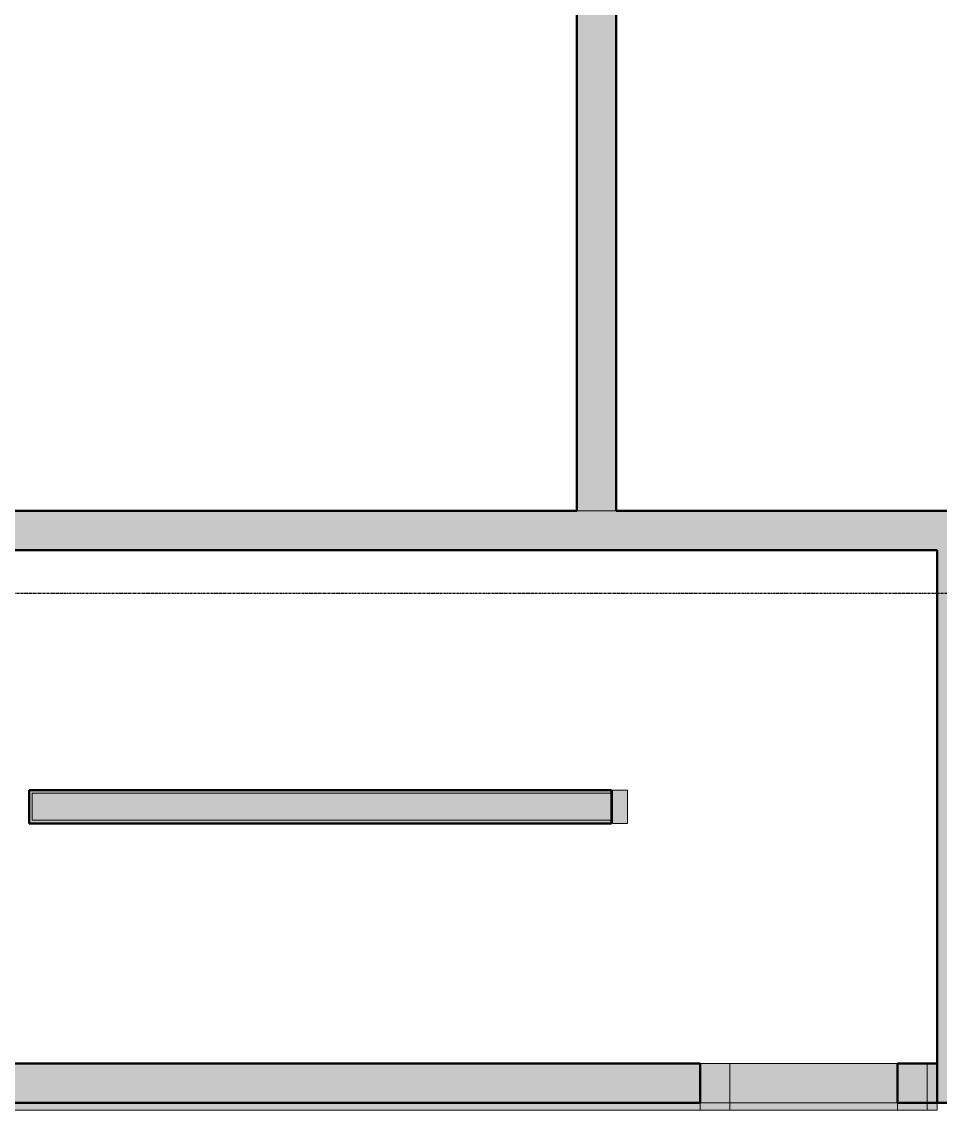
# Model space of a CAD drawing. Header units: inches. Extents: x -4126 to -1814, y 9773 to 12338.
# Drawn here: x -3772.8 to -3586.7, y 11429.5 to 11650.1 of the extents above; entities that cross this region are included whole.
import ezdxf

# ---------------------------------------------------------------- set-up
doc = ezdxf.new("R2010")
doc.units = ezdxf.units.IN
doc.header["$MEASUREMENT"] = 0
doc.linetypes.add('Grid Line 1_2_', pattern=[0.875, 0.5, -0.125, 0.125, -0.125])
for name, color, linetype, lineweight in [('A-WALL', 113, 'Continuous', 13), ('I-WALL', 2, 'Continuous', 13), ('S-GRID', 1, 'Continuous', 9)]:
    doc.layers.add(name, color=color, linetype=linetype, lineweight=lineweight)

# ---------------------------------------------------------------- blocks, each defined once
blk = doc.blocks.new('CTR - 1st Phase -Stairs _ Elevators_rvt-1-FRAMING PLAN - 1ST FLOOR')
at = {"layer": 'I-WALL', "lineweight": 5, "transparency": 33554585}
for color, points in [(10, [(-3653.32, 11487.61), (-3653.32, 11488.24), (-3770.7, 11488.24), (-3770.7, 11493.74), (-3653.32, 11493.74), (-3653.32, 11494.36), (-3771.32, 11494.36), (-3771.32, 11487.61), (-3660.32, 11487.61)]), (10, [(-3770.7, 11488.24), (-3653.32, 11488.24), (-3653.32, 11493.74), (-3770.7, 11493.74)]), (10, [(-3653.32, 11487.61), (-3653.07, 11487.61), (-3653.07, 11494.36), (-3653.32, 11494.36), (-3653.32, 11488.24)]), (10, [(-3652.32, 11487.61), (-3650.07, 11487.61), (-3650.07, 11494.36), (-3653.07, 11494.36), (-3653.07, 11487.61)]), (8, [(-3643.32, 11430.99), (-3643.32, 11438.99), (-3823.2, 11438.99), (-3823.2, 11430.99), (-3801.85, 11430.99)]), (8, [(-3635.32, 11430.99), (-3629.32, 11430.99), (-3629.32, 11438.99), (-3635.32, 11438.99)]), (8, [(-3643.32, 11430.19), (-3643.32, 11430.58), (-3819.32, 11430.58), (-3819.32, 11430.19), (-3801.85, 11430.19)]), (8, [(-3629.32, 11430.19), (-3629.32, 11430.58), (-3635.32, 11430.58), (-3635.32, 11430.19)]), (8, [(-3598.25, 11430.19), (-3595.32, 11430.19), (-3595.32, 11430.58), (-3629.32, 11430.58), (-3629.32, 11430.19), (-3616.83, 11430.19)])]:
    blk.add_hatch(color=color, dxfattribs=at).paths.add_polyline_path(points, flags=0)
h = blk.add_hatch(color=8, dxfattribs=at)
h.paths.add_polyline_path([(-3642.74, 11430.19), (-3635.32, 11430.19), (-3635.32, 11430.58), (-3643.32, 11430.58), (-3643.32, 11430.19)], flags=0)
h.paths.add_polyline_path([(-3589.32, 11430.19), (-3587.32, 11430.19), (-3587.32, 11430.58), (-3589.32, 11430.58)], flags=0)
h.paths.add_polyline_path([(-3588.59, 11430.99), (-3587.32, 11430.99), (-3587.32, 11438.99), (-3589.32, 11438.99), (-3589.32, 11430.99)], flags=0)
h.paths.add_polyline_path([(-3642.06, 11430.99), (-3635.32, 11430.99), (-3635.32, 11438.99), (-3643.32, 11438.99), (-3643.32, 11430.99)], flags=0)
h = blk.add_hatch(color=8, dxfattribs=at)
h.paths.add_polyline_path([(-3600.82, 11429.49), (-3595.32, 11429.49), (-3595.32, 11430.19), (-3629.32, 11430.19), (-3629.32, 11429.49)], flags=0)
h.paths.add_polyline_path([(-3595.32, 11430.58), (-3595.32, 11438.99), (-3629.32, 11438.99), (-3629.32, 11430.58), (-3599.91, 11430.58)], flags=0)
h = blk.add_hatch(color=8, dxfattribs=at)
h.paths.add_polyline_path([(-3594.74, 11430.19), (-3589.32, 11430.19), (-3589.32, 11430.58), (-3595.32, 11430.58), (-3595.32, 11430.19)], flags=0)
h.paths.add_polyline_path([(-3595.32, 11430.99), (-3589.32, 11430.99), (-3589.32, 11438.99), (-3595.32, 11438.99)], flags=0)
h = blk.add_hatch(color=8, dxfattribs=at)
h.paths.add_polyline_path([(-3819.32, 11429.49), (-3643.32, 11429.49), (-3643.32, 11430.19), (-3819.32, 11430.19)], flags=0)
h.paths.add_polyline_path([(-3643.32, 11430.58), (-3643.32, 11430.99), (-3819.32, 11430.99), (-3819.32, 11430.58), (-3801.85, 11430.58)], flags=0)
h = blk.add_hatch(color=8, dxfattribs=at)
h.paths.add_polyline_path([(-3587.32, 11429.49), (-3587.32, 11430.19), (-3589.32, 11430.19), (-3589.32, 11429.49)], flags=0)
h.paths.add_polyline_path([(-3635.32, 11429.49), (-3635.32, 11430.19), (-3643.32, 11430.19), (-3643.32, 11429.49)], flags=0)
h.paths.add_polyline_path([(-3588.24, 11430.58), (-3587.32, 11430.58), (-3587.32, 11430.99), (-3589.32, 11430.99), (-3589.32, 11430.58)], flags=0)
h.paths.add_polyline_path([(-3643.32, 11430.58), (-3635.32, 11430.58), (-3635.32, 11430.99), (-3643.32, 11430.99)], flags=0)
h = blk.add_hatch(color=8, dxfattribs=at)
h.paths.add_polyline_path([(-3635.32, 11429.49), (-3629.32, 11429.49), (-3629.32, 11430.19), (-3635.32, 11430.19)], flags=0)
h.paths.add_polyline_path([(-3635.32, 11430.58), (-3629.32, 11430.58), (-3629.32, 11430.99), (-3635.32, 11430.99)], flags=0)
h = blk.add_hatch(color=8, dxfattribs=at)
h.paths.add_polyline_path([(-3595.32, 11429.49), (-3589.32, 11429.49), (-3589.32, 11430.19), (-3595.32, 11430.19)], flags=0)
h.paths.add_polyline_path([(-3594.41, 11430.58), (-3589.32, 11430.58), (-3589.32, 11430.99), (-3595.32, 11430.99), (-3595.32, 11430.58)], flags=0)
at = {"layer": 'A-WALL', "color": 253}
for p, q in [((-3770.7, 11488.24), (-3770.7, 11493.74)), ((-3770.7, 11493.74), (-3653.32, 11493.74)), ((-3770.7, 11488.24), (-3653.32, 11488.24))]:
    blk.add_line(p, q, dxfattribs=at)
at = {"layer": 'I-WALL', "color": 53, "lineweight": 50}
for p, q in [((-3771.32, 11493.74), (-3771.32, 11494.36)), ((-3771.32, 11494.36), (-3653.32, 11494.36)), ((-3771.32, 11488.24), (-3771.32, 11493.74)), ((-3653.32, 11494.36), (-3653.32, 11487.61)), ((-3771.32, 11487.61), (-3771.32, 11488.24)), ((-3653.32, 11487.61), (-3771.32, 11487.61))]:
    blk.add_line(p, q, dxfattribs=at)
at = {"layer": 'I-WALL', "color": 254}
for p, q in [((-3771.32, 11494.36), (-3771.32, 11487.61)), ((-3771.32, 11494.36), (-3653.32, 11494.36)), ((-3653.32, 11493.74), (-3653.32, 11494.36)), ((-3653.07, 11494.36), (-3650.07, 11494.36)), ((-3653.07, 11494.36), (-3653.07, 11487.61)), ((-3650.07, 11494.36), (-3650.07, 11487.61)), ((-3653.32, 11487.61), (-3653.32, 11488.24)), ((-3653.32, 11487.61), (-3771.32, 11487.61)), ((-3650.07, 11487.61), (-3653.07, 11487.61)), ((-3795.32, 11438.99), (-3739.32, 11438.99))]:
    blk.add_line(p, q, dxfattribs=at)
at = {"layer": 'I-WALL', "color": 9}
for p, q in [((-3653.32, 11488.24), (-3653.32, 11493.74)), ((-3643.32, 11438.99), (-3819.32, 11438.99)), ((-3635.32, 11438.99), (-3643.32, 11438.99)), ((-3635.32, 11438.99), (-3635.32, 11430.99)), ((-3635.32, 11430.99), (-3635.32, 11438.99)), ((-3635.32, 11438.99), (-3629.32, 11438.99)), ((-3595.32, 11438.99), (-3635.32, 11438.99)), ((-3629.32, 11438.99), (-3595.32, 11438.99)), ((-3587.32, 11438.99), (-3595.32, 11438.99)), ((-3595.32, 11430.99), (-3595.32, 11438.99)), ((-3595.32, 11438.99), (-3595.32, 11430.99)), ((-3595.32, 11438.99), (-3589.32, 11438.99)), ((-3589.32, 11438.99), (-3587.32, 11438.99)), ((-3587.32, 11438.99), (-3587.32, 11430.99)), ((-3587.32, 11438.99), (-3587.32, 11430.99)), ((-3587.32, 11430.99), (-3587.32, 11438.99)), ((-3587.32, 11438.99), (-3587.32, 11430.99)), ((-3635.32, 11430.99), (-3635.32, 11430.58)), ((-3635.32, 11430.58), (-3635.32, 11430.99)), ((-3595.32, 11430.58), (-3595.32, 11430.99)), ((-3595.32, 11430.99), (-3595.32, 11430.58)), ((-3587.32, 11430.99), (-3587.32, 11430.58)), ((-3587.32, 11430.99), (-3587.32, 11430.58)), ((-3587.32, 11430.58), (-3587.32, 11430.99)), ((-3587.32, 11430.99), (-3587.32, 11430.58)), ((-3819.32, 11429.49), (-3643.32, 11429.49)), ((-3643.32, 11429.49), (-3635.32, 11429.49)), ((-3635.32, 11430.58), (-3635.32, 11430.19)), ((-3635.32, 11430.19), (-3635.32, 11430.58)), ((-3635.32, 11430.19), (-3635.32, 11429.49)), ((-3635.32, 11429.49), (-3635.32, 11430.19)), ((-3635.32, 11429.49), (-3595.32, 11429.49)), ((-3595.32, 11430.19), (-3595.32, 11430.58)), ((-3595.32, 11430.58), (-3595.32, 11430.19)), ((-3595.32, 11429.49), (-3595.32, 11430.19)), ((-3595.32, 11430.19), (-3595.32, 11429.49)), ((-3595.32, 11429.49), (-3587.32, 11429.49)), ((-3587.32, 11430.58), (-3587.32, 11430.19)), ((-3587.32, 11430.19), (-3587.32, 11429.49))]:
    blk.add_line(p, q, dxfattribs=at)
at = {"layer": 'I-WALL', "color": 253}
for p, q in [((-3650.07, 11494.36), (-3653.07, 11494.36)), ((-3650.07, 11494.36), (-3650.07, 11487.61)), ((-3653.07, 11487.61), (-3650.07, 11487.61)), ((-3739.32, 11438.99), (-3643.32, 11438.99)), ((-3643.32, 11438.99), (-3635.32, 11438.99)), ((-3595.32, 11438.99), (-3629.32, 11438.99)), ((-3629.32, 11438.99), (-3595.32, 11438.99)), ((-3595.32, 11438.99), (-3629.32, 11438.99)), ((-3629.32, 11438.99), (-3595.32, 11438.99)), ((-3629.32, 11430.99), (-3629.32, 11438.99)), ((-3629.32, 11430.99), (-3629.32, 11438.99)), ((-3629.32, 11430.99), (-3629.32, 11438.99)), ((-3629.32, 11430.99), (-3629.32, 11438.99)), ((-3589.32, 11438.99), (-3595.32, 11438.99)), ((-3595.32, 11438.99), (-3589.32, 11438.99)), ((-3589.32, 11438.99), (-3595.32, 11438.99)), ((-3595.32, 11438.99), (-3589.32, 11438.99)), ((-3589.32, 11438.99), (-3589.32, 11430.99)), ((-3589.32, 11430.99), (-3589.32, 11438.99)), ((-3589.32, 11438.99), (-3589.32, 11430.99)), ((-3589.32, 11430.99), (-3589.32, 11438.99)), ((-3629.32, 11430.58), (-3629.32, 11430.99)), ((-3629.32, 11430.58), (-3629.32, 11430.99)), ((-3629.32, 11430.58), (-3629.32, 11430.99)), ((-3629.32, 11430.58), (-3629.32, 11430.99)), ((-3589.32, 11430.99), (-3589.32, 11430.58)), ((-3589.32, 11430.58), (-3589.32, 11430.99)), ((-3589.32, 11430.99), (-3589.32, 11430.58)), ((-3589.32, 11430.58), (-3589.32, 11430.99)), ((-3643.32, 11429.49), (-3819.32, 11429.49)), ((-3635.32, 11429.49), (-3643.32, 11429.49)), ((-3629.32, 11429.49), (-3635.32, 11429.49)), ((-3629.32, 11430.19), (-3629.32, 11430.58)), ((-3629.32, 11430.19), (-3629.32, 11430.58)), ((-3629.32, 11430.19), (-3629.32, 11430.58)), ((-3629.32, 11430.19), (-3629.32, 11430.58)), ((-3629.32, 11429.49), (-3629.32, 11430.19)), ((-3629.32, 11429.49), (-3629.32, 11430.19)), ((-3629.32, 11429.49), (-3629.32, 11430.19)), ((-3629.32, 11429.49), (-3629.32, 11430.19)), ((-3595.32, 11429.49), (-3629.32, 11429.49)), ((-3595.32, 11429.49), (-3629.32, 11429.49)), ((-3629.32, 11429.49), (-3595.32, 11429.49)), ((-3595.32, 11429.49), (-3629.32, 11429.49)), ((-3629.32, 11429.49), (-3595.32, 11429.49)), ((-3589.32, 11429.49), (-3595.32, 11429.49)), ((-3595.32, 11429.49), (-3589.32, 11429.49)), ((-3589.32, 11429.49), (-3595.32, 11429.49)), ((-3595.32, 11429.49), (-3589.32, 11429.49)), ((-3589.32, 11430.58), (-3589.32, 11430.19)), ((-3589.32, 11430.19), (-3589.32, 11430.58)), ((-3589.32, 11430.58), (-3589.32, 11430.19)), ((-3589.32, 11430.19), (-3589.32, 11430.58)), ((-3589.32, 11430.19), (-3589.32, 11429.49)), ((-3589.32, 11429.49), (-3589.32, 11430.19)), ((-3589.32, 11430.19), (-3589.32, 11429.49)), ((-3589.32, 11429.49), (-3589.32, 11430.19)), ((-3587.32, 11429.49), (-3589.32, 11429.49)), ((-3587.32, 11430.58), (-3587.32, 11430.19)), ((-3587.32, 11430.19), (-3587.32, 11430.58)), ((-3587.32, 11430.58), (-3587.32, 11430.19)), ((-3587.32, 11430.19), (-3587.32, 11429.49)), ((-3587.32, 11429.49), (-3587.32, 11430.19)), ((-3587.32, 11430.19), (-3587.32, 11429.49))]:
    blk.add_line(p, q, dxfattribs=at)
at = {"layer": 'I-WALL', "color": 55}
blk.add_line((-3589.32, 11429.49), (-3595.32, 11429.49), dxfattribs=at)

msp = doc.modelspace()

# ---------------------------------------------------------------- hatches: boundary and pattern name
at = {"layer": 'A-WALL', "transparency": 33554483}
for points in [[(-3660.324, 11550.989), (-3652.324, 11550.989), (-3652.324, 11774.989), (-3660.324, 11774.989), (-3660.324, 11551.974)], [(-3819.324, 11542.989), (-3587.324, 11542.989), (-3587.324, 11550.989), (-3819.324, 11550.989)], [(-3587.324, 11438.989), (-3579.324, 11438.989), (-3579.324, 11550.989), (-3587.324, 11550.989), (-3587.324, 11439.751)], [(-3520.108, 11430.989), (-3495.324, 11430.989), (-3495.324, 11438.989), (-3587.324, 11438.989), (-3587.324, 11430.989), (-3531.713, 11430.989)]]:
    msp.add_hatch(color=256, dxfattribs=at).paths.add_polyline_path(points, flags=0)

# ---------------------------------------------------------------- linework, layer by layer
at = {"layer": 'A-WALL', "lineweight": 50}
for p, q in [((-3660.324, 11550.989), (-3660.324, 11774.989)), ((-3652.324, 11774.989), (-3652.324, 11550.989)), ((-3815.324, 11550.989), (-3660.324, 11550.989)), ((-3652.324, 11550.989), (-3489.324, 11550.989)), ((-3587.324, 11542.989), (-3819.324, 11542.989)), ((-3587.324, 11542.989), (-3587.324, 11430.989)), ((-3819.324, 11438.989), (-3635.324, 11438.989)), ((-3635.324, 11438.989), (-3635.324, 11430.989)), ((-3595.324, 11430.989), (-3595.324, 11438.989)), ((-3595.324, 11438.989), (-3587.324, 11438.989)), ((-3635.324, 11430.989), (-3819.324, 11430.989)), ((-3495.324, 11430.989), (-3595.324, 11430.989))]:
    msp.add_line(p, q, dxfattribs=at)
at = {"layer": 'A-WALL'}
for p, q in [((-3652.324, 11550.989), (-3660.324, 11550.989)), ((-3635.324, 11438.989), (-3595.324, 11438.989)), ((-3635.324, 11430.989), (-3595.324, 11430.989))]:
    msp.add_line(p, q, dxfattribs=at)
at = {"layer": 'S-GRID', "linetype": 'Grid Line 1_2_', "lineweight": 30}
msp.add_line((-1814.206, 11534.189), (-4076.95, 11534.189), dxfattribs=at)

# ---------------------------------------------------------------- block references
at = {"lineweight": 5}
msp.add_blockref('CTR - 1st Phase -Stairs _ Elevators_rvt-1-FRAMING PLAN - 1ST FLOOR', (0, 0), dxfattribs=at)

doc.saveas('drawing.dxf')
